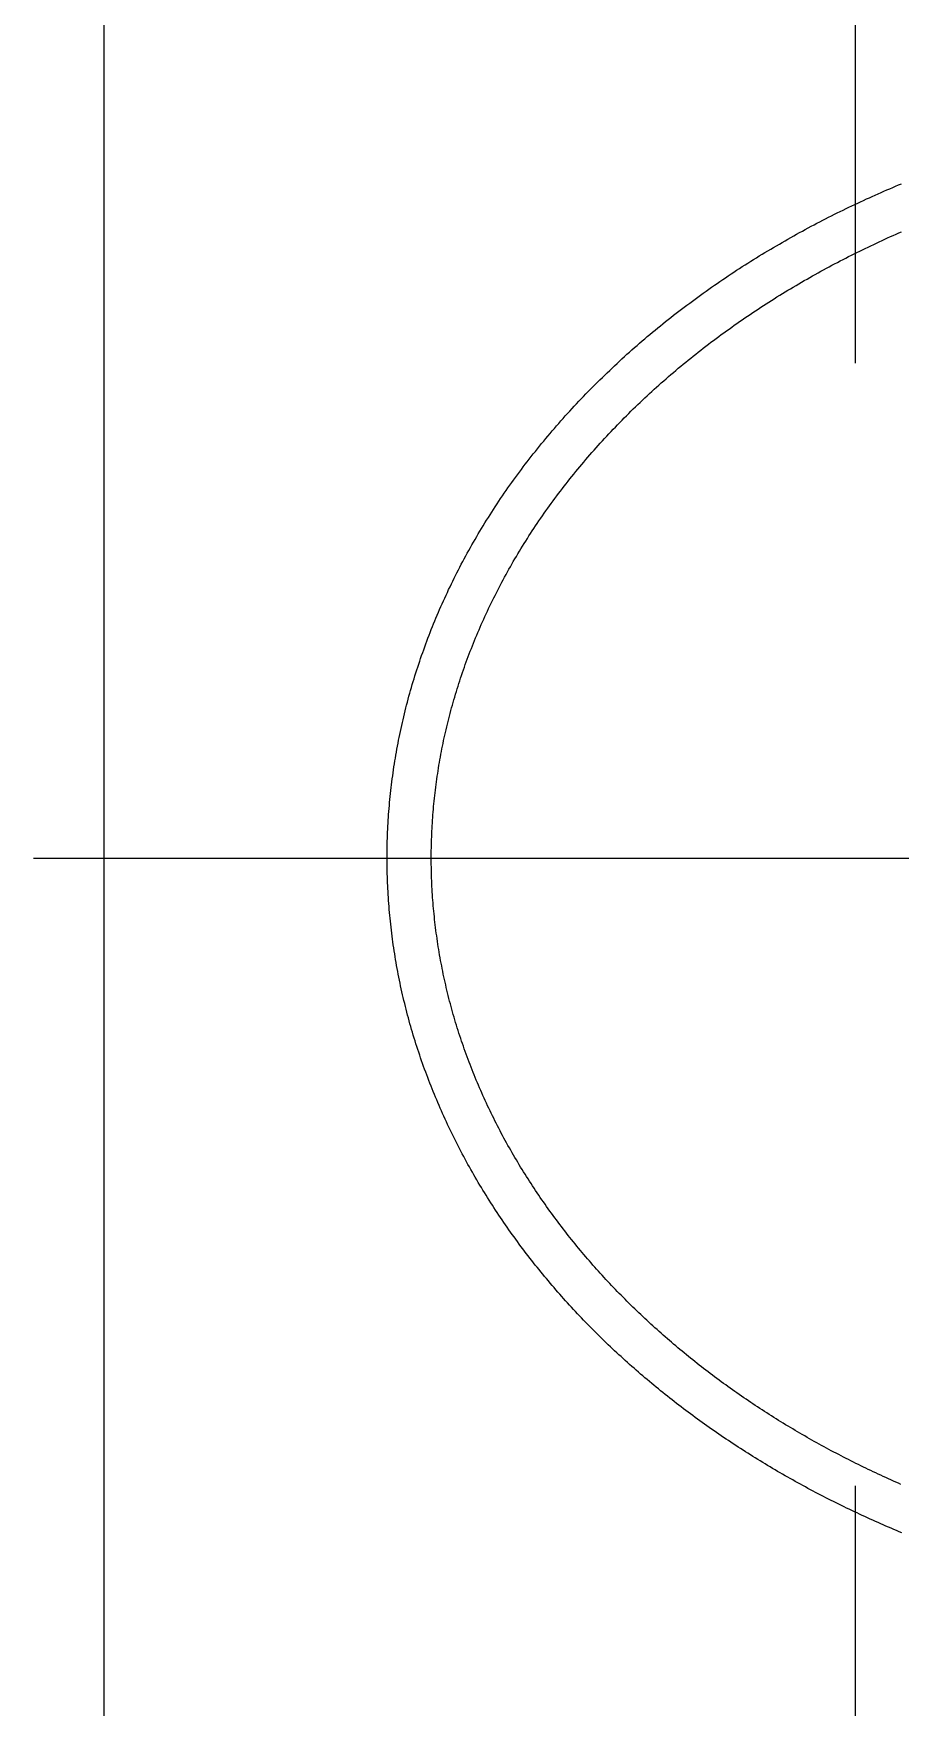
# Model space of a CAD drawing. Extents: x -37 to 29.9, y -35.5 to 11.8.
# Drawn here: x 15.1 to 20, y -4.8 to 4.67 of the extents above; entities that cross this region are included whole.
import ezdxf

# ---------------------------------------------------------------- set-up
doc = ezdxf.new("R2010")
doc.units = 0
doc.linetypes.add('CENTER', pattern=[50.8, 31.75, -6.35, 6.35, -6.35])
doc.linetypes.add('DASHED', pattern=[19.05, 12.7, -6.35])
doc.layers.get('0').update_dxf_attribs({"linetype": 'CONTINUOUS'})
doc.layers.add('CENTER', color=1, linetype='CENTER')

msp = doc.modelspace()

# ---------------------------------------------------------------- linework, layer by layer
at = {"color": 3, "linetype": 'DASHED'}
msp.add_line((19.7458, -16.25), (19.7458, 6.25), dxfattribs=at)
at = {"color": 7, "linetype": 'CONTINUOUS'}
msp.add_line((15.4958, -5.25), (15.4958, 5.25), dxfattribs=at)
at = {"color": 7}
for points in [[(20.0077, -3.8164, 0), (19.9927, -3.8102, 0), (19.9777, -3.8039, 0), (19.9626, -3.7975, 0), (19.9476, -3.7912, 0), (19.9326, -3.7848, 0), (19.9177, -3.7783, 0), (19.9027, -3.7718, 0), (19.8878, -3.7653, 0), (19.8729, -3.7587, 0), (19.858, -3.7521, 0), (19.8431, -3.7454, 0), (19.8282, -3.7387, 0), (19.8133, -3.732, 0), (19.7985, -3.7252, 0), (19.7837, -3.7183, 0), (19.7689, -3.7115, 0), (19.7541, -3.7045, 0), (19.7393, -3.6976, 0), (19.7246, -3.6906, 0), (19.7098, -3.6835, 0), (19.6951, -3.6765, 0), (19.6804, -3.6693, 0), (19.6657, -3.6622, 0), (19.6511, -3.6549, 0), (19.6364, -3.6477, 0), (19.6218, -3.6404, 0), (19.6072, -3.6331, 0), (19.5926, -3.6257, 0), (19.578, -3.6183, 0), (19.5635, -3.6108, 0), (19.5489, -3.6033, 0), (19.5344, -3.5957, 0), (19.5199, -3.5881, 0), (19.5055, -3.5805, 0), (19.491, -3.5728, 0), (19.4766, -3.5651, 0), (19.4622, -3.5573, 0), (19.4478, -3.5495, 0), (19.4334, -3.5416, 0), (19.419, -3.5337, 0), (19.4047, -3.5258, 0), (19.3904, -3.5178, 0), (19.3761, -3.5098, 0), (19.3618, -3.5017, 0), (19.3476, -3.4936, 0), (19.3334, -3.4855, 0), (19.3192, -3.4773, 0), (19.305, -3.469, 0), (19.2908, -3.4607, 0), (19.2767, -3.4524, 0), (19.2626, -3.444, 0), (19.2485, -3.4356, 0), (19.2345, -3.4272, 0), (19.2204, -3.4187, 0), (19.2064, -3.4101, 0), (19.1925, -3.4016, 0), (19.1785, -3.3929, 0), (19.1646, -3.3843, 0), (19.1507, -3.3756, 0), (19.1368, -3.3668, 0), (19.1229, -3.358, 0), (19.1091, -3.3492, 0), (19.0953, -3.3403, 0), (19.0815, -3.3314, 0), (19.0678, -3.3224, 0), (19.0541, -3.3134, 0), (19.0404, -3.3044, 0), (19.0267, -3.2953, 0), (19.0131, -3.2862, 0), (18.9995, -3.277, 0), (18.9859, -3.2677, 0), (18.9723, -3.2585, 0), (18.9588, -3.2492, 0), (18.9453, -3.2398, 0), (18.9318, -3.2304, 0), (18.9184, -3.221, 0), (18.905, -3.2115, 0), (18.8916, -3.202, 0), (18.8782, -3.1925, 0), (18.8649, -3.1829, 0), (18.8516, -3.1732, 0), (18.8384, -3.1635, 0), (18.8251, -3.1538, 0), (18.812, -3.144, 0), (18.7988, -3.1342, 0), (18.7856, -3.1244, 0), (18.7725, -3.1145, 0), (18.7595, -3.1045, 0), (18.7464, -3.0945, 0), (18.7334, -3.0845, 0), (18.7204, -3.0744, 0), (18.7075, -3.0643, 0), (18.6946, -3.0541, 0), (18.6817, -3.044, 0), (18.6689, -3.0337, 0), (18.656, -3.0234, 0), (18.6433, -3.0131, 0), (18.6305, -3.0027, 0), (18.6178, -2.9923, 0), (18.6051, -2.9819, 0), (18.5925, -2.9714, 0), (18.5799, -2.9608, 0), (18.5673, -2.9502, 0), (18.5547, -2.9396, 0), (18.5422, -2.9289, 0), (18.5298, -2.9182, 0), (18.5173, -2.9075, 0), (18.5049, -2.8967, 0), (18.4926, -2.8858, 0), (18.4802, -2.875, 0), (18.4679, -2.864, 0), (18.4557, -2.8531, 0), (18.4435, -2.842, 0), (18.4313, -2.831, 0), (18.4191, -2.8199, 0), (18.407, -2.8088, 0), (18.395, -2.7976, 0), (18.3829, -2.7864, 0), (18.3709, -2.7751, 0), (18.359, -2.7638, 0), (18.3471, -2.7524, 0), (18.3352, -2.741, 0), (18.3233, -2.7296, 0), (18.3115, -2.7181, 0), (18.2998, -2.7066, 0), (18.288, -2.695, 0), (18.2763, -2.6834, 0), (18.2647, -2.6717, 0), (18.2531, -2.66, 0), (18.2415, -2.6483, 0), (18.23, -2.6365, 0), (18.2185, -2.6247, 0), (18.207, -2.6128, 0), (18.1956, -2.6009, 0), (18.1842, -2.5889, 0), (18.1729, -2.5769, 0), (18.1616, -2.5648, 0), (18.1503, -2.5527, 0), (18.1391, -2.5406, 0), (18.128, -2.5284, 0), (18.1168, -2.5162, 0), (18.1058, -2.5039, 0), (18.0947, -2.4916, 0), (18.0837, -2.4792, 0), (18.0728, -2.4668, 0), (18.0619, -2.4544, 0), (18.051, -2.4419, 0), (18.0402, -2.4293, 0), (18.0294, -2.4168, 0), (18.0187, -2.4042, 0), (18.008, -2.3915, 0), (17.9973, -2.3788, 0), (17.9867, -2.366, 0), (17.9762, -2.3532, 0), (17.9657, -2.3404, 0), (17.9552, -2.3275, 0), (17.9448, -2.3146, 0), (17.9344, -2.3016, 0), (17.9241, -2.2886, 0), (17.9139, -2.2755, 0), (17.9036, -2.2624, 0), (17.8935, -2.2493, 0), (17.8833, -2.2361, 0), (17.8733, -2.2228, 0), (17.8632, -2.2096, 0), (17.8532, -2.1962, 0), (17.8433, -2.1829, 0), (17.8334, -2.1695, 0), (17.8236, -2.156, 0), (17.8138, -2.1425, 0), (17.8041, -2.129, 0), (17.7944, -2.1154, 0), (17.7848, -2.1018, 0), (17.7752, -2.0881, 0), (17.7657, -2.0744, 0), (17.7562, -2.0606, 0), (17.7468, -2.0468, 0), (17.7374, -2.033, 0), (17.7281, -2.0191, 0), (17.7188, -2.0051, 0), (17.7096, -1.9911, 0), (17.7005, -1.9771, 0), (17.6914, -1.9631, 0), (17.6823, -1.9489, 0), (17.6733, -1.9348, 0), (17.6644, -1.9206, 0), (17.6555, -1.9064, 0), (17.6467, -1.8921, 0), (17.6379, -1.8778, 0), (17.6292, -1.8634, 0), (17.6205, -1.849, 0), (17.6119, -1.8345, 0), (17.6034, -1.82, 0), (17.5949, -1.8055, 0), (17.5865, -1.7909, 0), (17.5781, -1.7763, 0), (17.5698, -1.7616, 0), (17.5615, -1.7469, 0), (17.5534, -1.7321, 0), (17.5452, -1.7174, 0), (17.5372, -1.7025, 0), (17.5292, -1.6877, 0), (17.5213, -1.6728, 0), (17.5134, -1.6579, 0), (17.5056, -1.6429, 0), (17.4978, -1.6279, 0), (17.4902, -1.6128, 0), (17.4826, -1.5977, 0), (17.475, -1.5826, 0), (17.4675, -1.5675, 0), (17.4601, -1.5523, 0), (17.4528, -1.5371, 0), (17.4455, -1.5218, 0), (17.4383, -1.5065, 0), (17.4311, -1.4912, 0), (17.424, -1.4758, 0), (17.417, -1.4604, 0), (17.4101, -1.445, 0), (17.4032, -1.4296, 0), (17.3964, -1.4141, 0), (17.3896, -1.3985, 0), (17.383, -1.383, 0), (17.3764, -1.3674, 0), (17.3698, -1.3518, 0), (17.3634, -1.3362, 0), (17.357, -1.3205, 0), (17.3506, -1.3048, 0), (17.3444, -1.2891, 0), (17.3382, -1.2733, 0), (17.3321, -1.2575, 0), (17.3261, -1.2417, 0), (17.3201, -1.2259, 0), (17.3142, -1.21, 0), (17.3084, -1.1941, 0), (17.3026, -1.1782, 0), (17.297, -1.1622, 0), (17.2914, -1.1462, 0), (17.2858, -1.1302, 0), (17.2804, -1.1142, 0), (17.275, -1.0982, 0), (17.2697, -1.0821, 0), (17.2645, -1.066, 0), (17.2593, -1.0499, 0), (17.2543, -1.0337, 0), (17.2493, -1.0176, 0), (17.2443, -1.0014, 0), (17.2395, -0.9852, 0), (17.2347, -0.9689, 0), (17.2301, -0.9527, 0), (17.2254, -0.9364, 0), (17.2209, -0.9201, 0), (17.2165, -0.9038, 0), (17.2121, -0.8874, 0), (17.2078, -0.8711, 0), (17.2036, -0.8547, 0), (17.1994, -0.8383, 0), (17.1954, -0.8219, 0), (17.1914, -0.8055, 0), (17.1875, -0.789, 0), (17.1837, -0.7726, 0), (17.18, -0.7561, 0), (17.1763, -0.7396, 0), (17.1727, -0.7231, 0), (17.1693, -0.7066, 0), (17.1658, -0.6901, 0), (17.1625, -0.6735, 0), (17.1593, -0.6569, 0), (17.1561, -0.6404, 0), (17.153, -0.6238, 0), (17.15, -0.6072, 0), (17.1471, -0.5906, 0), (17.1442, -0.574, 0), (17.1414, -0.5573, 0), (17.1388, -0.5407, 0), (17.1362, -0.524, 0), (17.1336, -0.5074, 0), (17.1312, -0.4907, 0), (17.1288, -0.474, 0), (17.1265, -0.4573, 0), (17.1243, -0.4406, 0), (17.1222, -0.4239, 0), (17.1202, -0.4072, 0), (17.1182, -0.3904, 0), (17.1164, -0.3737, 0), (17.1146, -0.357, 0), (17.1129, -0.3402, 0), (17.1112, -0.3235, 0), (17.1097, -0.3067, 0), (17.1082, -0.2899, 0), (17.1068, -0.2732, 0), (17.1055, -0.2564, 0), (17.1043, -0.2396, 0), (17.1032, -0.2228, 0), (17.1021, -0.206, 0), (17.1011, -0.1892, 0), (17.1002, -0.1724, 0), (17.0994, -0.1556, 0), (17.0987, -0.1388, 0), (17.0981, -0.122, 0), (17.0975, -0.1052, 0), (17.097, -0.0883, 0), (17.0966, -0.0715, 0), (17.0963, -0.0547, 0), (17.0961, -0.0379, 0), (17.0959, -0.0211, 0), (17.0959, -0.0043, 0), (17.0959, 0.0126, 0), (17.096, 0.0294, 0), (17.0962, 0.0462, 0), (17.0964, 0.063, 0), (17.0968, 0.0798, 0), (17.0972, 0.0967, 0), (17.0977, 0.1135, 0), (17.0983, 0.1303, 0), (17.099, 0.1471, 0), (17.0998, 0.1639, 0), (17.1006, 0.1807, 0), (17.1015, 0.1975, 0), (17.1025, 0.2143, 0), (17.1036, 0.2311, 0), (17.1048, 0.2479, 0), (17.1061, 0.2647, 0), (17.1074, 0.2815, 0), (17.1088, 0.2983, 0), (17.1104, 0.3151, 0), (17.1119, 0.3319, 0), (17.1136, 0.3487, 0), (17.1154, 0.3655, 0), (17.1172, 0.3823, 0), (17.1191, 0.399, 0), (17.1211, 0.4158, 0), (17.1232, 0.4326, 0), (17.1254, 0.4493, 0), (17.1277, 0.4661, 0), (17.13, 0.4829, 0), (17.1324, 0.4996, 0), (17.1349, 0.5164, 0), (17.1375, 0.5331, 0), (17.1402, 0.5498, 0), (17.1429, 0.5666, 0), (17.1458, 0.5833, 0), (17.1487, 0.6, 0), (17.1517, 0.6167, 0), (17.1548, 0.6334, 0), (17.1579, 0.6501, 0), (17.1612, 0.6668, 0), (17.1645, 0.6835, 0), (17.1679, 0.7002, 0), (17.1714, 0.7169, 0), (17.175, 0.7335, 0), (17.1786, 0.7502, 0), (17.1824, 0.7668, 0), (17.1862, 0.7835, 0), (17.1901, 0.8001, 0), (17.1941, 0.8167, 0), (17.1982, 0.8333, 0), (17.2024, 0.8499, 0), (17.2066, 0.8665, 0), (17.2109, 0.8831, 0), (17.2153, 0.8997, 0), (17.2198, 0.9162, 0), (17.2244, 0.9328, 0), (17.2291, 0.9493, 0), (17.2338, 0.9658, 0), (17.2386, 0.9824, 0), (17.2435, 0.9989, 0), (17.2485, 1.0153, 0), (17.2536, 1.0318, 0), (17.2588, 1.0483, 0), (17.264, 1.0648, 0), (17.2693, 1.0812, 0), (17.2747, 1.0976, 0), (17.2802, 1.1141, 0), (17.2858, 1.1305, 0), (17.2914, 1.1469, 0), (17.2972, 1.1632, 0), (17.303, 1.1796, 0), (17.3089, 1.196, 0), (17.3149, 1.2123, 0), (17.3209, 1.2286, 0), (17.3271, 1.2449, 0), (17.3333, 1.2612, 0), (17.3396, 1.2775, 0), (17.346, 1.2937, 0), (17.3525, 1.31, 0), (17.3591, 1.3262, 0), (17.3657, 1.3424, 0), (17.3725, 1.3586, 0), (17.3793, 1.3747, 0), (17.3862, 1.3909, 0), (17.3931, 1.407, 0), (17.4002, 1.4231, 0), (17.4073, 1.4392, 0), (17.4145, 1.4553, 0), (17.4218, 1.4714, 0), (17.4292, 1.4874, 0), (17.4367, 1.5034, 0), (17.4442, 1.5194, 0), (17.4519, 1.5354, 0), (17.4596, 1.5514, 0), (17.4673, 1.5673, 0), (17.4752, 1.5832, 0), (17.4832, 1.5991, 0), (17.4912, 1.615, 0), (17.4993, 1.6308, 0), (17.5075, 1.6466, 0), (17.5158, 1.6624, 0), (17.5241, 1.6782, 0), (17.5325, 1.694, 0), (17.5411, 1.7097, 0), (17.5496, 1.7254, 0), (17.5583, 1.7411, 0), (17.5671, 1.7567, 0), (17.5759, 1.7724, 0), (17.5848, 1.788, 0), (17.5938, 1.8035, 0), (17.6029, 1.8191, 0), (17.612, 1.8346, 0), (17.6213, 1.8501, 0), (17.6306, 1.8656, 0), (17.64, 1.8811, 0), (17.6494, 1.8965, 0), (17.659, 1.9119, 0), (17.6686, 1.9272, 0), (17.6783, 1.9426, 0), (17.6881, 1.9579, 0), (17.6979, 1.9732, 0), (17.7079, 1.9884, 0), (17.7179, 2.0037, 0), (17.728, 2.0189, 0), (17.7382, 2.034, 0), (17.7484, 2.0492, 0), (17.7588, 2.0643, 0), (17.7692, 2.0793, 0), (17.7797, 2.0944, 0), (17.7902, 2.1094, 0), (17.8009, 2.1244, 0), (17.8116, 2.1393, 0), (17.8224, 2.1543, 0), (17.8333, 2.1692, 0), (17.8443, 2.184, 0), (17.8553, 2.1988, 0), (17.8664, 2.2136, 0), (17.8776, 2.2284, 0), (17.8889, 2.2431, 0), (17.9002, 2.2578, 0), (17.9116, 2.2725, 0), (17.9231, 2.2871, 0), (17.9347, 2.3016, 0), (17.9463, 2.3162, 0), (17.958, 2.3307, 0), (17.9698, 2.3452, 0), (17.9817, 2.3596, 0), (17.9936, 2.374, 0), (18.0056, 2.3883, 0), (18.0177, 2.4027, 0), (18.0298, 2.4169, 0), (18.042, 2.4312, 0), (18.0543, 2.4454, 0), (18.0667, 2.4595, 0), (18.0791, 2.4736, 0), (18.0916, 2.4877, 0), (18.1041, 2.5017, 0), (18.1167, 2.5157, 0), (18.1294, 2.5297, 0), (18.1422, 2.5436, 0), (18.155, 2.5574, 0), (18.1679, 2.5713, 0), (18.1808, 2.585, 0), (18.1938, 2.5987, 0), (18.2069, 2.6124, 0), (18.2201, 2.6261, 0), (18.2333, 2.6397, 0), (18.2465, 2.6532, 0), (18.2599, 2.6667, 0), (18.2732, 2.6801, 0), (18.2867, 2.6935, 0), (18.3002, 2.7069, 0), (18.3138, 2.7202, 0), (18.3274, 2.7334, 0), (18.3411, 2.7466, 0), (18.3549, 2.7598, 0), (18.3687, 2.7729, 0), (18.3826, 2.7859, 0), (18.3965, 2.7989, 0), (18.4105, 2.8119, 0), (18.4245, 2.8248, 0), (18.4386, 2.8376, 0), (18.4528, 2.8504, 0), (18.467, 2.8632, 0), (18.4812, 2.8758, 0), (18.4956, 2.8885, 0), (18.5099, 2.901, 0), (18.5244, 2.9136, 0), (18.5388, 2.926, 0), (18.5534, 2.9384, 0), (18.5679, 2.9508, 0), (18.5826, 2.9631, 0), (18.5973, 2.9753, 0), (18.612, 2.9875, 0), (18.6268, 2.9996, 0), (18.6416, 3.0117, 0), (18.6565, 3.0237, 0), (18.6714, 3.0356, 0), (18.6863, 3.0475, 0), (18.7013, 3.0594, 0), (18.7164, 3.0711, 0), (18.7315, 3.0829, 0), (18.7466, 3.0945, 0), (18.7618, 3.1061, 0), (18.777, 3.1177, 0), (18.7923, 3.1292, 0), (18.8076, 3.1406, 0), (18.8229, 3.152, 0), (18.8383, 3.1633, 0), (18.8537, 3.1745, 0), (18.8692, 3.1857, 0), (18.8847, 3.1969, 0), (18.9002, 3.2079, 0), (18.9158, 3.2189, 0), (18.9314, 3.2299, 0), (18.947, 3.2408, 0), (18.9627, 3.2516, 0), (18.9784, 3.2624, 0), (18.9941, 3.2731, 0), (19.0099, 3.2838, 0), (19.0257, 3.2944, 0), (19.0415, 3.3049, 0), (19.0573, 3.3154, 0), (19.0732, 3.3258, 0), (19.0891, 3.3361, 0), (19.1051, 3.3464, 0), (19.1211, 3.3567, 0), (19.137, 3.3668, 0), (19.1531, 3.3769, 0), (19.1691, 3.387, 0), (19.1852, 3.3969, 0), (19.2013, 3.4069, 0), (19.2174, 3.4167, 0), (19.2335, 3.4265, 0), (19.2497, 3.4362, 0), (19.2659, 3.4459, 0), (19.2821, 3.4555, 0), (19.2983, 3.4651, 0), (19.3146, 3.4745, 0), (19.3308, 3.484, 0), (19.3471, 3.4933, 0), (19.3634, 3.5026, 0), (19.3797, 3.5118, 0), (19.3961, 3.521, 0), (19.4124, 3.5301, 0), (19.4288, 3.5391, 0), (19.4451, 3.5481, 0), (19.4615, 3.557, 0), (19.4779, 3.5658, 0), (19.4943, 3.5746, 0), (19.5108, 3.5833, 0), (19.5272, 3.5919, 0), (19.5436, 3.6005, 0), (19.5601, 3.609, 0), (19.5766, 3.6175, 0), (19.593, 3.6259, 0), (19.6095, 3.6342, 0), (19.626, 3.6425, 0), (19.6424, 3.6507, 0), (19.6589, 3.6588, 0), (19.6754, 3.6669, 0), (19.6919, 3.6749, 0), (19.7084, 3.6828, 0), (19.7249, 3.6907, 0), (19.7414, 3.6985, 0), (19.7579, 3.7063, 0), (19.7745, 3.714, 0), (19.791, 3.7216, 0), (19.8075, 3.7292, 0), (19.824, 3.7367, 0), (19.8405, 3.7442, 0), (19.857, 3.7516, 0), (19.8735, 3.7589, 0), (19.89, 3.7662, 0), (19.9065, 3.7734, 0), (19.923, 3.7805, 0), (19.9395, 3.7876, 0), (19.956, 3.7946, 0), (19.9725, 3.8016, 0), (19.989, 3.8085, 0), (20.0055, 3.8154, 0)], [(20.0026, -3.5426, 0), (19.9883, -3.5364, 0), (19.974, -3.5301, 0), (19.9597, -3.5237, 0), (19.9455, -3.5173, 0), (19.9312, -3.5109, 0), (19.917, -3.5045, 0), (19.9028, -3.498, 0), (19.8886, -3.4914, 0), (19.8744, -3.4848, 0), (19.8603, -3.4782, 0), (19.8462, -3.4716, 0), (19.832, -3.4649, 0), (19.8179, -3.4581, 0), (19.8038, -3.4513, 0), (19.7898, -3.4445, 0), (19.7757, -3.4377, 0), (19.7617, -3.4308, 0), (19.7477, -3.4238, 0), (19.7337, -3.4168, 0), (19.7197, -3.4098, 0), (19.7058, -3.4028, 0), (19.6918, -3.3957, 0), (19.6779, -3.3885, 0), (19.664, -3.3813, 0), (19.6502, -3.3741, 0), (19.6363, -3.3668, 0), (19.6225, -3.3596, 0), (19.6086, -3.3522, 0), (19.5949, -3.3448, 0), (19.5811, -3.3374, 0), (19.5673, -3.3299, 0), (19.5536, -3.3224, 0), (19.5399, -3.3149, 0), (19.5262, -3.3073, 0), (19.5125, -3.2997, 0), (19.4989, -3.292, 0), (19.4852, -3.2843, 0), (19.4716, -3.2765, 0), (19.458, -3.2688, 0), (19.4445, -3.2609, 0), (19.431, -3.2531, 0), (19.4174, -3.2452, 0), (19.404, -3.2372, 0), (19.3905, -3.2292, 0), (19.3771, -3.2212, 0), (19.3636, -3.2131, 0), (19.3502, -3.205, 0), (19.3369, -3.1969, 0), (19.3235, -3.1887, 0), (19.3102, -3.1805, 0), (19.2969, -3.1722, 0), (19.2837, -3.1639, 0), (19.2704, -3.1555, 0), (19.2572, -3.1472, 0), (19.2441, -3.1387, 0), (19.2309, -3.1303, 0), (19.2178, -3.1218, 0), (19.2047, -3.1132, 0), (19.1916, -3.1046, 0), (19.1785, -3.096, 0), (19.1655, -3.0873, 0), (19.1525, -3.0786, 0), (19.1395, -3.0699, 0), (19.1266, -3.0611, 0), (19.1137, -3.0523, 0), (19.1008, -3.0434, 0), (19.088, -3.0345, 0), (19.0751, -3.0256, 0), (19.0623, -3.0166, 0), (19.0496, -3.0076, 0), (19.0368, -2.9985, 0), (19.0241, -2.9894, 0), (19.0115, -2.9803, 0), (18.9988, -2.9711, 0), (18.9862, -2.9619, 0), (18.9736, -2.9526, 0), (18.9611, -2.9433, 0), (18.9485, -2.934, 0), (18.936, -2.9246, 0), (18.9236, -2.9152, 0), (18.9111, -2.9058, 0), (18.8987, -2.8963, 0), (18.8864, -2.8867, 0), (18.874, -2.8772, 0), (18.8617, -2.8676, 0), (18.8495, -2.8579, 0), (18.8372, -2.8482, 0), (18.825, -2.8385, 0), (18.8128, -2.8287, 0), (18.8007, -2.8189, 0), (18.7886, -2.8091, 0), (18.7765, -2.7992, 0), (18.7645, -2.7892, 0), (18.7525, -2.7793, 0), (18.7405, -2.7693, 0), (18.7286, -2.7592, 0), (18.7167, -2.7491, 0), (18.7048, -2.739, 0), (18.693, -2.7288, 0), (18.6812, -2.7186, 0), (18.6694, -2.7084, 0), (18.6577, -2.6981, 0), (18.646, -2.6878, 0), (18.6343, -2.6774, 0), (18.6227, -2.667, 0), (18.6111, -2.6566, 0), (18.5996, -2.6461, 0), (18.5881, -2.6356, 0), (18.5766, -2.6251, 0), (18.5652, -2.6145, 0), (18.5538, -2.6038, 0), (18.5424, -2.5932, 0), (18.5311, -2.5825, 0), (18.5198, -2.5717, 0), (18.5085, -2.5609, 0), (18.4973, -2.5501, 0), (18.4862, -2.5392, 0), (18.475, -2.5283, 0), (18.4639, -2.5173, 0), (18.4529, -2.5064, 0), (18.4418, -2.4953, 0), (18.4308, -2.4843, 0), (18.4199, -2.4731, 0), (18.409, -2.462, 0), (18.3981, -2.4508, 0), (18.3873, -2.4396, 0), (18.3765, -2.4283, 0), (18.3657, -2.417, 0), (18.355, -2.4057, 0), (18.3444, -2.3943, 0), (18.3337, -2.3828, 0), (18.3232, -2.3714, 0), (18.3126, -2.3599, 0), (18.3021, -2.3483, 0), (18.2916, -2.3367, 0), (18.2812, -2.3251, 0), (18.2708, -2.3134, 0), (18.2605, -2.3017, 0), (18.2502, -2.29, 0), (18.24, -2.2782, 0), (18.2297, -2.2664, 0), (18.2196, -2.2545, 0), (18.2095, -2.2426, 0), (18.1994, -2.2306, 0), (18.1893, -2.2187, 0), (18.1794, -2.2066, 0), (18.1694, -2.1946, 0), (18.1595, -2.1825, 0), (18.1497, -2.1703, 0), (18.1398, -2.1582, 0), (18.1301, -2.1459, 0), (18.1204, -2.1337, 0), (18.1107, -2.1214, 0), (18.1011, -2.109, 0), (18.0915, -2.0966, 0), (18.082, -2.0842, 0), (18.0725, -2.0718, 0), (18.063, -2.0593, 0), (18.0536, -2.0467, 0), (18.0443, -2.0342, 0), (18.035, -2.0215, 0), (18.0258, -2.0089, 0), (18.0166, -1.9962, 0), (18.0074, -1.9835, 0), (17.9983, -1.9707, 0), (17.9893, -1.9579, 0), (17.9803, -1.945, 0), (17.9713, -1.9322, 0), (17.9624, -1.9192, 0), (17.9536, -1.9063, 0), (17.9448, -1.8933, 0), (17.936, -1.8802, 0), (17.9273, -1.8671, 0), (17.9187, -1.854, 0), (17.9101, -1.8408, 0), (17.9015, -1.8276, 0), (17.893, -1.8144, 0), (17.8846, -1.8011, 0), (17.8762, -1.7878, 0), (17.8679, -1.7745, 0), (17.8596, -1.7611, 0), (17.8514, -1.7476, 0), (17.8432, -1.7342, 0), (17.8351, -1.7206, 0), (17.827, -1.7071, 0), (17.819, -1.6935, 0), (17.8111, -1.6799, 0), (17.8032, -1.6662, 0), (17.7953, -1.6525, 0), (17.7875, -1.6388, 0), (17.7798, -1.625, 0), (17.7722, -1.6112, 0), (17.7646, -1.5974, 0), (17.757, -1.5835, 0), (17.7495, -1.5696, 0), (17.7421, -1.5557, 0), (17.7348, -1.5417, 0), (17.7275, -1.5277, 0), (17.7202, -1.5136, 0), (17.713, -1.4996, 0), (17.7059, -1.4855, 0), (17.6989, -1.4713, 0), (17.6919, -1.4572, 0), (17.6849, -1.443, 0), (17.6781, -1.4288, 0), (17.6713, -1.4145, 0), (17.6645, -1.4002, 0), (17.6579, -1.3859, 0), (17.6512, -1.3716, 0), (17.6447, -1.3572, 0), (17.6382, -1.3428, 0), (17.6318, -1.3284, 0), (17.6254, -1.3139, 0), (17.6191, -1.2994, 0), (17.6129, -1.2849, 0), (17.6067, -1.2704, 0), (17.6006, -1.2558, 0), (17.5946, -1.2412, 0), (17.5886, -1.2266, 0), (17.5827, -1.212, 0), (17.5769, -1.1973, 0), (17.5712, -1.1826, 0), (17.5655, -1.1679, 0), (17.5598, -1.1532, 0), (17.5543, -1.1384, 0), (17.5488, -1.1236, 0), (17.5434, -1.1088, 0), (17.538, -1.094, 0), (17.5327, -1.0791, 0), (17.5275, -1.0642, 0), (17.5224, -1.0493, 0), (17.5173, -1.0344, 0), (17.5123, -1.0195, 0), (17.5074, -1.0045, 0), (17.5025, -0.9895, 0), (17.4977, -0.9745, 0), (17.493, -0.9595, 0), (17.4883, -0.9444, 0), (17.4838, -0.9294, 0), (17.4792, -0.9143, 0), (17.4748, -0.8992, 0), (17.4705, -0.8841, 0), (17.4662, -0.8689, 0), (17.462, -0.8538, 0), (17.4578, -0.8386, 0), (17.4538, -0.8234, 0), (17.4498, -0.8082, 0), (17.4458, -0.793, 0), (17.442, -0.7778, 0), (17.4382, -0.7625, 0), (17.4345, -0.7473, 0), (17.4309, -0.732, 0), (17.4274, -0.7167, 0), (17.4239, -0.7014, 0), (17.4205, -0.6861, 0), (17.4172, -0.6707, 0), (17.414, -0.6554, 0), (17.4108, -0.64, 0), (17.4077, -0.6247, 0), (17.4047, -0.6093, 0), (17.4017, -0.5939, 0), (17.3989, -0.5785, 0), (17.3961, -0.5631, 0), (17.3933, -0.5477, 0), (17.3907, -0.5323, 0), (17.3881, -0.5168, 0), (17.3856, -0.5014, 0), (17.3832, -0.4859, 0), (17.3809, -0.4705, 0), (17.3786, -0.455, 0), (17.3764, -0.4395, 0), (17.3743, -0.424, 0), (17.3723, -0.4085, 0), (17.3703, -0.393, 0), (17.3684, -0.3775, 0), (17.3666, -0.362, 0), (17.3648, -0.3465, 0), (17.3632, -0.331, 0), (17.3616, -0.3154, 0), (17.3601, -0.2999, 0), (17.3587, -0.2843, 0), (17.3573, -0.2688, 0), (17.356, -0.2532, 0), (17.3548, -0.2377, 0), (17.3537, -0.2221, 0), (17.3526, -0.2065, 0), (17.3516, -0.191, 0), (17.3507, -0.1754, 0), (17.3499, -0.1598, 0), (17.3492, -0.1442, 0), (17.3485, -0.1287, 0), (17.3479, -0.1131, 0), (17.3474, -0.0975, 0), (17.3469, -0.0819, 0), (17.3466, -0.0663, 0), (17.3463, -0.0507, 0), (17.346, -0.0351, 0), (17.3459, -0.0195, 0), (17.3458, -0.0039, 0), (17.3459, 0.0117, 0), (17.346, 0.0272, 0), (17.3461, 0.0428, 0), (17.3464, 0.0584, 0), (17.3467, 0.074, 0), (17.3471, 0.0896, 0), (17.3476, 0.1052, 0), (17.3481, 0.1208, 0), (17.3488, 0.1364, 0), (17.3495, 0.1519, 0), (17.3502, 0.1675, 0), (17.3511, 0.1831, 0), (17.352, 0.1987, 0), (17.3531, 0.2143, 0), (17.3542, 0.2298, 0), (17.3553, 0.2454, 0), (17.3566, 0.261, 0), (17.3579, 0.2766, 0), (17.3593, 0.2921, 0), (17.3608, 0.3077, 0), (17.3623, 0.3233, 0), (17.3639, 0.3388, 0), (17.3657, 0.3544, 0), (17.3674, 0.37, 0), (17.3693, 0.3855, 0), (17.3712, 0.4011, 0), (17.3732, 0.4166, 0), (17.3753, 0.4322, 0), (17.3775, 0.4477, 0), (17.3797, 0.4633, 0), (17.3821, 0.4788, 0), (17.3845, 0.4944, 0), (17.3869, 0.5099, 0), (17.3895, 0.5254, 0), (17.3921, 0.5409, 0), (17.3948, 0.5565, 0), (17.3976, 0.572, 0), (17.4005, 0.5875, 0), (17.4034, 0.603, 0), (17.4064, 0.6185, 0), (17.4095, 0.634, 0), (17.4127, 0.6495, 0), (17.4159, 0.6649, 0), (17.4193, 0.6804, 0), (17.4227, 0.6959, 0), (17.4262, 0.7113, 0), (17.4297, 0.7268, 0), (17.4333, 0.7422, 0), (17.4371, 0.7577, 0), (17.4408, 0.7731, 0), (17.4447, 0.7886, 0), (17.4487, 0.804, 0), (17.4527, 0.8194, 0), (17.4568, 0.8348, 0), (17.461, 0.8502, 0), (17.4652, 0.8656, 0), (17.4695, 0.881, 0), (17.4739, 0.8963, 0), (17.4784, 0.9117, 0), (17.483, 0.927, 0), (17.4876, 0.9424, 0), (17.4924, 0.9577, 0), (17.4972, 0.973, 0), (17.502, 0.9884, 0), (17.507, 1.0037, 0), (17.512, 1.019, 0), (17.5171, 1.0342, 0), (17.5223, 1.0495, 0), (17.5276, 1.0648, 0), (17.5329, 1.08, 0), (17.5383, 1.0953, 0), (17.5438, 1.1105, 0), (17.5494, 1.1257, 0), (17.5551, 1.1409, 0), (17.5608, 1.1561, 0), (17.5666, 1.1713, 0), (17.5725, 1.1865, 0), (17.5785, 1.2017, 0), (17.5845, 1.2168, 0), (17.5906, 1.2319, 0), (17.5968, 1.247, 0), (17.6031, 1.2621, 0), (17.6095, 1.2772, 0), (17.6159, 1.2923, 0), (17.6224, 1.3074, 0), (17.629, 1.3224, 0), (17.6356, 1.3374, 0), (17.6424, 1.3524, 0), (17.6492, 1.3674, 0), (17.6561, 1.3824, 0), (17.6631, 1.3974, 0), (17.6701, 1.4123, 0), (17.6772, 1.4272, 0), (17.6844, 1.4421, 0), (17.6917, 1.457, 0), (17.6991, 1.4719, 0), (17.7065, 1.4867, 0), (17.714, 1.5016, 0), (17.7216, 1.5164, 0), (17.7292, 1.5312, 0), (17.737, 1.546, 0), (17.7448, 1.5607, 0), (17.7527, 1.5755, 0), (17.7606, 1.5902, 0), (17.7687, 1.6049, 0), (17.7768, 1.6196, 0), (17.785, 1.6342, 0), (17.7933, 1.6489, 0), (17.8016, 1.6635, 0), (17.81, 1.6781, 0), (17.8185, 1.6927, 0), (17.8271, 1.7072, 0), (17.8358, 1.7217, 0), (17.8445, 1.7363, 0), (17.8533, 1.7507, 0), (17.8622, 1.7652, 0), (17.8711, 1.7796, 0), (17.8801, 1.794, 0), (17.8893, 1.8084, 0), (17.8984, 1.8228, 0), (17.9077, 1.8372, 0), (17.917, 1.8515, 0), (17.9264, 1.8658, 0), (17.9359, 1.88, 0), (17.9455, 1.8943, 0), (17.9551, 1.9085, 0), (17.9648, 1.9227, 0), (17.9746, 1.9368, 0), (17.9844, 1.951, 0), (17.9944, 1.9651, 0), (18.0044, 1.9792, 0), (18.0145, 1.9932, 0), (18.0246, 2.0073, 0), (18.0349, 2.0213, 0), (18.0452, 2.0353, 0), (18.0556, 2.0492, 0), (18.066, 2.0631, 0), (18.0766, 2.077, 0), (18.0872, 2.0909, 0), (18.0978, 2.1047, 0), (18.1086, 2.1185, 0), (18.1194, 2.1322, 0), (18.1303, 2.146, 0), (18.1413, 2.1597, 0), (18.1523, 2.1734, 0), (18.1634, 2.187, 0), (18.1746, 2.2006, 0), (18.1858, 2.2142, 0), (18.1972, 2.2277, 0), (18.2085, 2.2412, 0), (18.22, 2.2547, 0), (18.2315, 2.2681, 0), (18.2431, 2.2815, 0), (18.2547, 2.2948, 0), (18.2665, 2.3082, 0), (18.2782, 2.3214, 0), (18.2901, 2.3347, 0), (18.302, 2.3479, 0), (18.314, 2.3611, 0), (18.326, 2.3742, 0), (18.3381, 2.3873, 0), (18.3503, 2.4003, 0), (18.3626, 2.4133, 0), (18.3749, 2.4263, 0), (18.3872, 2.4392, 0), (18.3996, 2.4521, 0), (18.4121, 2.465, 0), (18.4247, 2.4778, 0), (18.4373, 2.4906, 0), (18.4499, 2.5033, 0), (18.4627, 2.516, 0), (18.4755, 2.5286, 0), (18.4883, 2.5412, 0), (18.5012, 2.5537, 0), (18.5142, 2.5662, 0), (18.5272, 2.5787, 0), (18.5403, 2.5911, 0), (18.5534, 2.6034, 0), (18.5666, 2.6158, 0), (18.5799, 2.628, 0), (18.5932, 2.6402, 0), (18.6065, 2.6524, 0), (18.6199, 2.6645, 0), (18.6334, 2.6766, 0), (18.6469, 2.6886, 0), (18.6605, 2.7006, 0), (18.6741, 2.7125, 0), (18.6878, 2.7244, 0), (18.7016, 2.7362, 0), (18.7154, 2.748, 0), (18.7292, 2.7597, 0), (18.7431, 2.7714, 0), (18.757, 2.783, 0), (18.771, 2.7946, 0), (18.785, 2.8061, 0), (18.7991, 2.8176, 0), (18.8132, 2.8289, 0), (18.8274, 2.8403, 0), (18.8416, 2.8516, 0), (18.8559, 2.8629, 0), (18.8702, 2.874, 0), (18.8845, 2.8852, 0), (18.8989, 2.8963, 0), (18.9134, 2.9073, 0), (18.9278, 2.9183, 0), (18.9423, 2.9292, 0), (18.9569, 2.9401, 0), (18.9715, 2.9509, 0), (18.9861, 2.9617, 0), (19.0008, 2.9724, 0), (19.0155, 2.983, 0), (19.0303, 2.9936, 0), (19.045, 3.0042, 0), (19.0599, 3.0147, 0), (19.0747, 3.0251, 0), (19.0896, 3.0354, 0), (19.1045, 3.0458, 0), (19.1195, 3.056, 0), (19.1345, 3.0662, 0), (19.1495, 3.0764, 0), (19.1645, 3.0865, 0), (19.1796, 3.0965, 0), (19.1947, 3.1065, 0), (19.2099, 3.1164, 0), (19.225, 3.1263, 0), (19.2402, 3.1361, 0), (19.2554, 3.1458, 0), (19.2707, 3.1555, 0), (19.286, 3.1652, 0), (19.3013, 3.1748, 0), (19.3166, 3.1843, 0), (19.332, 3.1937, 0), (19.3473, 3.2031, 0), (19.3627, 3.2125, 0), (19.3782, 3.2218, 0), (19.3936, 3.231, 0), (19.4091, 3.2402, 0), (19.4246, 3.2493, 0), (19.4401, 3.2583, 0), (19.4556, 3.2673, 0), (19.4712, 3.2763, 0), (19.4867, 3.2851, 0), (19.5023, 3.2939, 0), (19.5179, 3.3027, 0), (19.5335, 3.3114, 0), (19.5492, 3.32, 0), (19.5648, 3.3286, 0), (19.5805, 3.3371, 0), (19.5962, 3.3455, 0), (19.6118, 3.3539, 0), (19.6275, 3.3622, 0), (19.6432, 3.3705, 0), (19.659, 3.3787, 0), (19.6747, 3.3868, 0), (19.6904, 3.3949, 0), (19.7062, 3.403, 0), (19.7219, 3.4109, 0), (19.7377, 3.4188, 0), (19.7535, 3.4266, 0), (19.7692, 3.4344, 0), (19.785, 3.4422, 0), (19.8008, 3.4498, 0), (19.8166, 3.4574, 0), (19.8324, 3.465, 0), (19.8482, 3.4725, 0), (19.864, 3.4799, 0), (19.8798, 3.4873, 0), (19.8956, 3.4946, 0), (19.9114, 3.5018, 0), (19.9272, 3.509, 0), (19.943, 3.5162, 0), (19.9588, 3.5232, 0), (19.9747, 3.5303, 0), (19.9905, 3.5372, 0), (20.0063, 3.5441, 0)]]:
    msp.add_polyline3d(points, dxfattribs=at)
at = {"layer": 'CENTER', "color": 1, "linetype": 'CENTER'}
msp.add_line((15.0959, 0.0005), (29.8958, 0.0002), dxfattribs=at)

doc.saveas('drawing.dxf')
